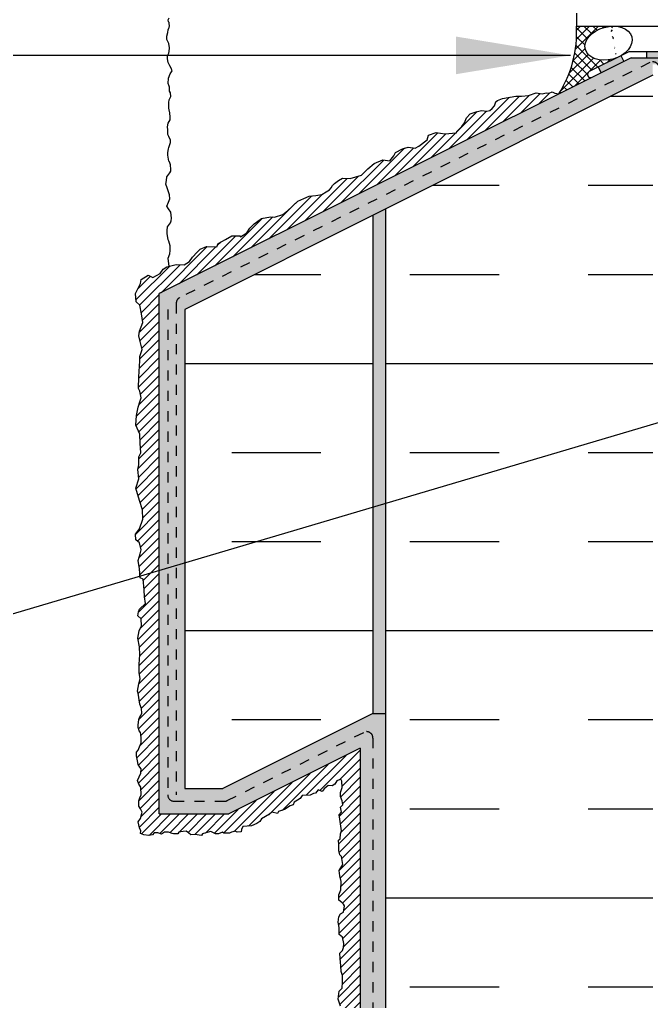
# Model space of a CAD drawing. Header units: inches. Extents: x 2671 to 2834, y 335 to 425.
# Drawn here: x 2798.67 to 2804.88, y 376.66 to 386.3 of the extents above; entities that cross this region are included whole.
import ezdxf

# ---------------------------------------------------------------- set-up
doc = ezdxf.new("R2010")
doc.units = ezdxf.units.IN
doc.header["$LTSCALE"] = 0.5
doc.header["$MEASUREMENT"] = 0
doc.linetypes.add('DASHED2', pattern=[0.375, 0.25, -0.125])
for name, color, linetype in [('HATCH', 12, 'CONTINUOUS'), ('LINE18', 9, 'CONTINUOUS'), ('line25', 2, 'CONTINUOUS'), ('LINE50', 5, 'CONTINUOUS'), ('LINE9', 9, 'CONTINUOUS'), ('TEXT', 4, 'CONTINUOUS')]:
    doc.layers.add(name, color=color, linetype=linetype)
doc.styles.add('DIM', font='romans.shx', dxfattribs={"width": 0.7})
doc.dimstyles.new('ext_12', dxfattribs={"dimscale": 12, "dimtxt": 0.09375, "dimasz": 0.09375, "dimexe": 0.09375, "dimexo": 0.0625, "dimgap": 0.0625, "dimtad": 1, "dimdec": 1, "dimzin": 3, "dimdsep": 46, "dimlunit": 4, "dimtxsty": 'DIM', "dimcen": 0.09, "dimdle": 0.09375, "dimclrt": 4, "dimadec": 0, "dimazin": 0, "dimtfac": 1, "dimtdec": 1, "dimtmove": 2, "dimatfit": 3, "dimfxl": 1, "dimfrac": 2, "dimtolj": 1, "dimtzin": 0, "dimarcsym": 0})
pattern_1 = [(0, (84.75573298953941, -136.8278989746598), (0, 2.625), []), (0, (84.75573298953941, -135.9528989746598), (0, 2.625), [0.875, -0.875]), (0, (84.75573298953941, -135.0778989746598), (0, 2.625), [0.875, -0.875])]

msp = doc.modelspace()

# ---------------------------------------------------------------- hatches: boundary and pattern name
at = {"layer": 'HATCH'}
h = msp.add_hatch(dxfattribs=at)
h.set_pattern_fill('ANSI37', color=256, scale=0.5)
h.set_pattern_definition([(45, (84.75573298953941, -136.8278989746598), (-0.04419417382415922, 0.04419417382415922), []), (135, (84.75573298953941, -136.8278989746598), (-0.04419417382415922, -0.04419417382415922), [])])
edge = h.paths.add_edge_path()
edge.add_ellipse((2804.459476157253, 386.0699550750678), major_axis=(0.2280940251927188, 0.06169655003302232), ratio=0.6811287563632663, start_angle=70.67539716155972, end_angle=280.6034856221446, ccw=False)
edge.add_line((2804.495301290364, 386.2369798486368), (2804.143735898852, 386.2369798486368))
edge.add_arc((2803.033990033987, 386.1731596937955), 1.111579460384658, -32.753816658798996, 3.291386322241692, ccw=False)
edge.add_line((2803.968831667146, 385.571761308645), (2804.296807817808, 385.735749383976))
edge.add_arc((2804.282193184285, 385.7633806293632), 0.03125817068615812, 117.8751214006042, 297.87512140134095, ccw=False)
edge.add_line((2804.267578550763, 385.7910118747503), (2804.542753711817, 385.9285994552774))
h.paths.add_polyline_path([(2804.240242187234, 385.9856982846786), (2804.240352641219, 385.9855061682331), (2804.236476562438, 385.9936225678211)])
h = msp.add_hatch(color=7, dxfattribs=at)
h.dxf.hatch_style = 1
h.paths.add_polyline_path([(2810.174907787981, 386.3014607053098), (2809.956157885602, 386.3014606832646), (2809.956157885602, 386.2389606077629), (2810.174907787981, 386.2389605100683, 1)])
h.paths.add_polyline_path([(2809.706157885602, 386.301460607689), (2809.456157885602, 386.301460607689), (2809.456157885602, 386.238960607772), (2809.706157885602, 386.2389606077675)])
h.paths.add_polyline_path([(2809.206235898859, 386.301460607689, 0.4142135623965369), (2809.143735898854, 386.238960607689), (2809.143735898854, 386.2368317029823), (2809.143735898854, 386.1275484691243), (2809.206235898855, 386.1275484691243)])
h.paths.add_polyline_path([(2808.581257704713, 385.9900842931845), (2808.331257704713, 385.9900842931845), (2808.331257704713, 385.9275842931505), (2808.581257704713, 385.9275842931502)])
h.paths.add_polyline_path([(2808.081257704713, 385.9900842931845), (2807.831257704713, 385.9900842931845), (2807.831257704713, 385.9275842931513), (2808.081257704713, 385.9275842931509)])
h.paths.add_polyline_path([(2807.581257704713, 385.9900842931845), (2807.331257704713, 385.9900842931845), (2807.331257704713, 385.927584293152), (2807.581257704713, 385.9275842931517)])
h.paths.add_polyline_path([(2807.081257704713, 385.9900842931845), (2806.831257704713, 385.9900842931844), (2806.831257704713, 385.9275842931527), (2807.081257704713, 385.9275842931523)])
h.paths.add_polyline_path([(2806.581257704713, 385.9900842931844), (2806.331257704713, 385.9900842931844), (2806.331257704713, 385.9275842931534), (2806.581257704713, 385.927584293153)])
h.paths.add_polyline_path([(2806.081257704713, 385.9900842931844), (2805.831257704713, 385.9900842931844), (2805.831257704713, 385.9275842931542), (2806.081257704713, 385.9275842931537)])
h.paths.add_polyline_path([(2805.581257704713, 385.9900842931844), (2805.331257704713, 385.9900842931844), (2805.331257704713, 385.9275842931548), (2805.581257704713, 385.9275842931545)])
h.paths.add_polyline_path([(2805.081257704713, 385.9900842931844), (2804.831257704713, 385.9900842931844), (2804.831257704713, 385.9275842931555), (2805.081257704713, 385.9275842931552)])
edge = h.paths.add_edge_path()
edge.add_line((2804.609208554432, 385.891949752288), (2804.581399214541, 385.9475684320691))
edge.add_ellipse((2804.459476157253, 386.0699550750678), major_axis=(0.2280940251927188, 0.06169655003302232), ratio=0.6811287563632663, start_angle=-79.3965143778554, end_angle=-68.7247198823319, ccw=False)
edge.add_line((2804.542753711817, 385.9285994552777), (2804.357650906963, 385.8360480528505))
edge.add_line((2804.357650906963, 385.8360480528505), (2804.385601756682, 385.780146353413))
edge.add_line((2804.385601756682, 385.780146353413), (2804.609208554432, 385.891949752288))
h.paths.add_polyline_path([(2808.831257704713, 385.9900842931845), (2809.081235898854, 385.9900842931845), (2809.081235898854, 385.9275842931845), (2808.831257704713, 385.9275842931845)])
h = msp.add_hatch(dxfattribs=at)
h.set_pattern_fill('AR-SAND', color=256, scale=0.05)
h.set_pattern_definition([(37.50000000000001, (84.75573298953941, -136.8278989746598), (-0.003149667905480408, 0.09634118845065794), [0, -0.07600000000000001, 0, -0.085, 0, -0.08125]), (7.499999999999999, (84.75573298953941, -136.8278989746598), (0.08848883526338636, 0.141107303261487), [0, -0.041, 0, -0.0685, 0, -0.02625]), (327.5, (84.69423298953942, -136.8278989746598), (0.1557070930875748, 0.0002829526768482471), [0, -0.025, 0, -0.09000000000000001, 0, -0.1175]), (317.5, (84.69423298953942, -136.8278989746598), (0.1503063302286147, 0.04388377824671247), [0, -0.0125, 0, -0.059, 0, -0.0675])])
h.paths.add_polyline_path([(2802.268769549175, 379.4839912607451), (2802.14377210374, 379.4839912607451), (2800.668766814901, 378.7464886163257), (2800.293766814901, 378.7464886163257), (2800.293766814901, 383.4547203853351), (2802.268769549175, 384.4422217524721), (2804.893769549175, 385.7547217524721), (2804.893769549175, 385.8639606076894), (2805.018769549175, 385.8639606076894), (2805.018769549175, 385.9275842931552), (2804.680477636167, 385.9275842931557), (2800.043766814901, 383.6092288825226), (2800.043766814901, 378.4964886163257), (2800.727783809276, 378.4964886163257), (2802.018772283677, 379.1419828535262), (2802.018772283677, 368.0092164944533), (2802.268769549175, 368.0092164944533)])
h.paths.add_polyline_path([(2802.268769549175, 384.4422217524721), (2802.143766814901, 384.3797203853353), (2802.14377210374, 379.4839912607451), (2802.268769549175, 379.4839912607451)], flags=17)
h = msp.add_hatch(dxfattribs=at)
h.set_pattern_fill('INSUL', color=256, scale=7)
h.set_pattern_definition(pattern_1)
h.paths.add_polyline_path([(2804.893769549175, 385.7547217524721), (2802.268769549175, 384.4422217524721), (2802.268769549175, 368.0092164944533), (2802.706269549175, 368.0092164944533), (2802.706269549175, 368.5092164944533), (2804.206269549175, 368.5092164944533), (2804.206269549175, 368.0092164944533), (2804.893769549175, 368.0092164944533)])
h.paths.add_polyline_path([(2813.518769549173, 385.863960607689), (2810.893769549175, 385.8639606076891), (2810.893769549175, 368.0092164944533), (2811.581269549175, 368.0092164944533), (2811.581269549175, 368.5092164944533), (2813.081269549175, 368.5092164944533), (2813.081269549175, 368.0092164944533), (2813.518769549175, 368.0092164944533)])
h = msp.add_hatch(dxfattribs=at)
h.set_pattern_fill('ANSI31', color=256, scale=0.5)
h.set_pattern_definition([(45, (84.75573298953941, -136.8278989746598), (-0.04419417382415922, 0.04419417382415922), [])])
h.paths.add_polyline_path([(2803.603226597871, 385.5511921257062), (2803.547806985994, 385.5510371323189), (2803.416524962728, 385.5283350786666), (2803.366100668813, 385.5072642443084), (2803.349652754152, 385.4938073739938), (2803.337690011891, 385.4534353853307), (2803.29501561093, 385.4107634783613), (2803.264420783383, 385.4011020403252), (2803.210589812723, 385.4100737464414), (2803.156759526822, 385.3966161872672), (2803.099938212975, 385.3756831248088), (2803.064050670949, 385.3383014752312), (2803.044612413102, 385.2889584693114), (2803.017696585392, 385.2530723337061), (2802.968352156649, 385.2022345026733), (2802.965361813463, 385.1902724574716), (2802.850223671798, 385.1783104122699), (2802.764991701029, 385.1917672825846), (2802.690226958549, 385.1678438810407), (2802.675273873101, 385.1199957002339), (2802.594528444249, 385.0586906491124), (2802.5592681416, 385.0387688323985), (2802.488989256278, 385.0477405385147), (2802.433663456404, 385.0327881542275), (2802.364880085055, 384.9969020186224), (2802.348431485635, 384.9625113969898), (2802.308058771209, 384.9131683910698), (2802.240770229073, 384.923634922299), (2802.154043429091, 384.8877487866939), (2802.094231772059, 384.8369102668016), (2802.018769549176, 384.7596544445718), (2802.018769549176, 384.7688513805105), (2801.920777487334, 384.7397197689343), (2801.844517230882, 384.7442056219925), (2801.806350810421, 384.7213182651351), (2801.765978095994, 384.6929083216737), (2801.746539153388, 384.6704797452428), (2801.720594835094, 384.6315650926221), (2801.685231982383, 384.6106695192343), (2801.64037272604, 384.5822602646322), (2801.583552096953, 384.573288558516), (2801.516263554817, 384.567307880345), (2801.465423612102, 384.5448786150542), (2801.404116441097, 384.5179641855657), (2801.350285470437, 384.4671263545324), (2801.30393138488, 384.4237640267841), (2801.259072813296, 384.3863830660657), (2801.176831185713, 384.3609634616898), (2801.137953985259, 384.365449314748), (2801.046740643359, 384.3475065913751), (2800.97722047117, 384.2962058467588), (2800.932361899585, 384.2513486938972), (2800.905446071876, 384.2064915410353), (2800.841148557685, 384.1676150663445), (2800.836662700527, 384.1765867724607), (2800.755916586916, 384.1780815975737), (2800.696104929884, 384.1407006368556), (2800.622835701377, 384.1033196761375), (2800.607882615929, 384.0689283656454), (2800.507697559711, 384.0719193935904), (2800.444895559493, 384.0464997892145), (2800.41648490257, 384.0165950206398), (2800.370130817013, 383.9672520147201), (2800.34172016009, 383.925385200944), (2800.28788918943, 383.8909945793114), (2800.210134103764, 383.8954804323694), (2800.118285305377, 383.8738860647918), (2800.08239844811, 383.8514574883609), (2800.050997448001, 383.8080951606123), (2799.979223048706, 383.769219374781), (2799.935859306336, 383.7901524372394), (2799.865580421014, 383.7482856234633), (2799.859599734642, 383.7094091487725), (2799.808759107168, 383.6107231369328), (2799.816235992271, 383.5284843344934), (2799.853618363511, 383.4970840519463), (2799.870066278173, 383.4118549104214), (2799.883523849648, 383.3266257688963), (2799.849132506353, 383.2399018022584), (2799.843151135222, 383.1950446493966), (2799.855113192725, 383.139720276446), (2799.874552135331, 383.0619673270646), (2799.853618363511, 382.9901957447139), (2799.852122849539, 382.9498237560508), (2799.841748063734, 382.7904685104072), (2799.838757720548, 382.6783249393932), (2799.853710805996, 382.6499149959318), (2799.865672863499, 382.5841240917521), (2799.852215292024, 382.5452483059209), (2799.837262206576, 382.4929142720559), (2799.820814291914, 382.4136664975615), (2799.813337406811, 382.3179708248074), (2799.852215292024, 382.2297506553373), (2799.856701149182, 382.1415311747268), (2799.8612513737, 382.0463914115885), (2799.841812431094, 382.0060194229252), (2799.843307945066, 381.9267716484308), (2799.83433554599, 381.8819144955692), (2799.843307945066, 381.7907039870136), (2799.81340177417, 381.6994941673174), (2799.847793802225, 381.5768840650742), (2799.879194802334, 381.485674245378), (2799.883680659492, 381.3944637368227), (2799.85080811198, 381.297961409595), (2799.810435397555, 381.24562737573), (2799.814921254713, 381.1917985167522), (2799.849312598008, 381.1618937481776), (2799.867256711401, 381.0931125049124), (2799.855293969139, 381.0512456911363), (2799.837350540505, 380.9869496120696), (2799.849312598008, 380.9062063236026), (2799.855293969139, 380.817986842992), (2799.885200140035, 380.8030344587048), (2799.894171854351, 380.6983670798345), (2799.897162197537, 380.6310813505418), (2799.907629425827, 380.5637949323896), (2799.849365324462, 380.5076329062883), (2799.841065358867, 380.4842302825257), (2799.831730722203, 380.4442254559756), (2799.867308753096, 380.4134327475067), (2799.870299096282, 380.3446515042415), (2799.844878782545, 380.2968033234347), (2799.834412239014, 380.2235362271113), (2799.84786981049, 380.1383070855863), (2799.85385118162, 380.0605548250644), (2799.844878782545, 379.9678494913958), (2799.844878782545, 379.8856106889564), (2799.855346010834, 379.8258004629479), (2799.841888439359, 379.7749626319151), (2799.829926381856, 379.7046858746774), (2799.835907068228, 379.6822572982464), (2799.853935406995, 379.5747159975458), (2799.870170361562, 379.5346085309304), (2799.874224520041, 379.4697464049373), (2799.857802926646, 379.4634521001124), (2799.846343482356, 379.4357585705297), (2799.8444336891, 379.4262096001535), (2799.835838592313, 379.368913022457), (2799.835838592313, 379.3479041854539), (2799.847298721363, 379.3135266521517), (2799.857802926646, 379.2982477484618), (2799.862577752163, 379.2772389114587), (2799.869491080539, 379.2098432702712), (2799.849208514618, 379.1578712708776), (2799.834884038065, 379.1244484968413), (2799.818649083498, 379.1024849005723), (2799.818649083498, 379.0671519191449), (2799.828199419293, 379.0184502414188), (2799.836777397101, 378.9825021084587), (2799.853966905916, 378.9557640270016), (2799.866381589214, 378.9395296751863), (2799.863516556951, 378.8965579307737), (2799.847282287143, 378.8631351567374), (2799.830092778328, 378.8249372086532), (2799.842507461626, 378.7896042272259), (2799.862561317944, 378.7590464198461), (2799.864471795958, 378.6855161791943), (2799.852057112661, 378.654957682955), (2799.844417254881, 378.6272648422321), (2799.843474341538, 378.572440581278), (2799.857798818091, 378.5476120183523), (2799.876898804921, 378.5132337961907), (2799.859709296105, 378.4530729406972), (2799.837744961773, 378.4206049259265), (2799.85015964507, 378.3594886223077), (2799.862574328368, 378.3317957815848), (2799.858754057098, 378.3041022520022), (2799.893133074729, 378.2916883149692), (2799.940881329905, 378.2859583816557), (2799.97717014079, 378.292643074235), (2799.994359649605, 378.3126964631128), (2800.028738667236, 378.3126964631128), (2800.065027478121, 378.2983730075484), (2800.096542148248, 378.3174716371607), (2800.135695306637, 378.3174716371607), (2800.169119770019, 378.305057011268), (2800.18439880082, 378.3021927334707), (2800.226417676231, 378.3021927334707), (2800.235967327265, 378.3193811556921), (2800.277030963668, 378.3232008816146), (2800.307888949776, 378.3279843219761), (2800.331763077364, 378.3107952108953), (2800.354681965945, 378.2916965812831), (2800.3947910481, 378.2945608590803), (2800.458774257843, 378.285011888704), (2800.469278463126, 378.3022009997849), (2800.499837894246, 378.3098404516297), (2800.549495942677, 378.3251193553194), (2800.596289643605, 378.3031557590505), (2800.626377275674, 378.3012262635937), (2800.663621325567, 378.3174606154087), (2800.676990563112, 378.3079109561727), (2800.734289154082, 378.3079109561727), (2800.752433217146, 378.3165058561428), (2800.78872271279, 378.3289197931761), (2800.80782201486, 378.3184153746745), (2800.846975858009, 378.3203255820654), (2800.859670023202, 378.3732194860039), (2800.908094035489, 378.3776214709021), (2800.951067465148, 378.3795316782932), (2801.002940709413, 378.4035026111426), (2801.031589662518, 378.4235560000207), (2801.046869378078, 378.4493393222119), (2801.087933014481, 378.4703481592153), (2801.126132303381, 378.4932665147501), (2801.150006430969, 378.5142753517532), (2801.204439304918, 378.5009059665949), (2801.215899433967, 378.5219148035983), (2801.274152579186, 378.5391039146791), (2801.328925778429, 378.5774995654394), (2801.359485209549, 378.5860944654096), (2801.37094465384, 378.6118777876009), (2801.402458639207, 378.6309764172133), (2801.42824324481, 378.6500750468256), (2801.449252340135, 378.6796780949394), (2801.525650233176, 378.6815883023305), (2801.586196531151, 378.7083301228924), (2801.605208289671, 378.7331907674072), (2801.643406893811, 378.7169564155922), (2801.663461434889, 378.7436944970495), (2801.702615278037, 378.7761625118201), (2801.74367891444, 378.7742529932887), (2801.769462835283, 378.7895318969784), (2801.78951737636, 378.8210451524833), (2801.829626458516, 378.8382335747046), (2801.838220870544, 378.820089704358), (2801.842040457054, 378.756109122942), (2801.824851632998, 378.7064519970907), (2801.825806187246, 378.6682547378659), (2801.841085902806, 378.624327545328), (2801.847770521579, 378.5870850453691), (2801.823896393991, 378.5632112417093), (2801.834401284033, 378.514509563983), (2801.8124369497, 378.4877707936664), (2801.817211775218, 378.446708567785), (2801.834401284033, 378.3311606531265), (2801.823896393991, 378.3006028457469), (2801.821056013058, 378.2540407656249), (2801.805776982257, 378.2387611730755), (2801.807686775512, 378.192924462006), (2801.806731536505, 378.1337183657781), (2801.817236426547, 378.0945656584283), (2801.834425935363, 378.0773765473475), (2801.847795172908, 378.0000265807732), (2801.811506362023, 377.9427300030768), (2801.817236426547, 377.8873436327715), (2801.830605664093, 377.8348222291229), (2801.828695870838, 377.7498321218441), (2801.809596568768, 377.7030406515087), (2801.808635851687, 377.649025800466), (2801.853401025932, 377.6135230069248), (2801.864978518891, 377.5926846708949), (2801.855428867856, 377.5306136080103), (2801.824870121495, 377.5143792561953), (2801.808635851687, 377.4876411747382), (2801.800995993907, 377.4322548044327), (2801.811500199191, 377.3825976785813), (2801.812455438198, 377.3138419231175), (2801.843969423565, 377.2851936342693), (2801.858293900118, 377.2250327787758), (2801.85254032095, 377.1633349124494), (2801.819170871132, 377.1299653458848), (2801.822035903394, 377.0755344237045), (2801.828720522167, 377.0039137015842), (2801.831585554429, 376.9475725720131), (2801.84304499872, 376.9103293831947), (2801.84304499872, 376.8425290758562), (2801.842089759713, 376.78523249816), (2801.811531013352, 376.7556294500459), (2801.800472153161, 376.6769754724398), (2801.823882014049, 376.609503062223), (2801.851589799093, 376.482375475753), (2801.827989884159, 376.4419207675817), (2801.796318404188, 376.4019875824192), (2801.793564302907, 376.3427773530345), (2801.816974163795, 376.2904515854837), (2801.837629238642, 376.2284872958214), (2801.852776795688, 376.18717776938), (2801.839006289283, 376.1183283290243), (2801.825235782878, 376.0095463923658), (2801.811465961233, 375.9503361629811), (2801.822481681598, 375.8704704815159), (2801.83074398544, 375.8236528345199), (2801.841760390564, 375.745164872053), (2801.841760390564, 375.6639228493086), (2801.836252188002, 375.614351142035), (2801.816974163795, 375.5661564649001), (2801.804580708031, 375.5262239685974), (2801.80182660675, 375.48078335174), (2801.801816335363, 375.4110817921839), (2801.810077954446, 375.3683952356039), (2801.807324537925, 375.3367242312736), (2801.815586157008, 375.3064302570822), (2801.825225511491, 375.2857754938614), (2801.848635372379, 375.2623666703632), (2801.854143574941, 375.2114186218105), (2801.843127169817, 375.1632239446756), (2801.844504220458, 375.1150292675408), (2801.856121528513, 375.0356484167988), (2801.828054251519, 374.9670402036322), (2801.830807668041, 374.9174684963586), (2801.807398491912, 374.8747819397784), (2801.807398491912, 374.8128176501163), (2801.834938819962, 374.7343296876493), (2801.855594579569, 374.6902661009305), (2801.874873288535, 374.6324322128249), (2801.819791947676, 374.5622057423306), (2801.811529643834, 374.5029955129458), (2801.804644390631, 374.4300149821741), (2801.833561769321, 374.3900824858713), (2801.837692921243, 374.3473959292912), (2801.826688157025, 374.3053775664252), (2801.804655346778, 374.2695761605384), (2801.803278296137, 374.2282659452374), (2801.839081612789, 374.186956418796), (2801.841835029311, 374.1249921291338), (2801.819802903823, 374.0781744821376), (2801.804655346778, 374.0038176100867), (2801.826688157025, 373.9652614550632), (2801.834950460867, 373.911559346233), (2801.828065207665, 373.8385788154614), (2801.818425853182, 373.7986463191585), (2801.830819308946, 373.7256657883869), (2801.850097333153, 373.6967488443341), (2801.850148690089, 373.6181961290743), (2801.825806872005, 373.5827921951185), (2801.814743218501, 373.5462812639477), (2801.793721112751, 373.5186214884807), (2801.821381273652, 373.4533444734874), (2801.830233155118, 373.4090886949684), (2801.834658753472, 373.3604076830272), (2801.841296808623, 373.3061951293082), (2801.833552182693, 373.2508755783742), (2801.824700985986, 373.2121520304923), (2801.824698931709, 373.169570180556), (2801.812528707426, 373.1463363273708), (2801.825805502487, 373.1109317045555), (2801.864036535468, 373.0727018345464), (2801.842402009883, 373.013569680673), (2801.815847735001, 372.9881225219171), (2801.822486474911, 372.9648886687318), (2801.825805502487, 372.9228455069238), (2801.809208995091, 372.8885478813235), (2801.81031556587, 372.8409731777379), (2801.822486474911, 372.8099944772043), (2801.835763269973, 372.7790150878112), (2801.847924592386, 372.7232429561863), (2801.854562647537, 372.687838333371), (2801.843498994033, 372.6435825548519), (2801.816944719152, 372.6037526986145), (2801.816944719152, 372.5506464532511), (2801.837966824901, 372.5285182195618), (2801.834647112566, 372.4676671268501), (2801.824689345081, 372.4245176566866), (2801.816944719152, 372.3946452645086), (2801.821370317505, 372.3216240910264), (2801.830221514213, 372.2585596927442), (2801.846818021608, 372.2463896119738), (2801.846818021608, 372.1567724354396), (2801.819157175949, 372.1158355819871), (2801.822049080468, 372.050393827978), (2801.814798683991, 372.0177674771181), (2801.836158951652, 371.9701180534963), (2801.847991698783, 371.9513841537692), (2801.834714218963, 371.8960646028352), (2801.834714218963, 371.8850008304203), (2801.821437423901, 371.8695111357238), (2801.818118396326, 371.833000204553), (2801.817011825548, 371.8042341207305), (2801.815905254769, 371.7677238784192), (2801.810373085638, 371.7455956447299), (2801.818118396326, 371.7002335578553), (2801.829182049831, 371.6471273124919), (2801.835820789741, 371.6072974562545), (2801.845778557226, 371.5696802167282), (2801.859261631199, 371.5472088006071), (2801.85020415558, 371.4579348065046), (2801.843566100429, 371.4258497976155), (2801.838033931297, 371.4081474862078), (2801.832501762165, 371.382700327452), (2801.832501762165, 371.3385193640706), (2801.813692113213, 371.2908705342067), (2801.818118396326, 371.243295830621), (2801.815905254769, 371.2078912078057), (2801.819224282345, 371.1702739682794), (2801.831395191387, 371.1370826510347), (2801.835820789741, 371.0950394892267), (2801.833665852712, 371.0542397188146), (2801.836984880287, 371.0243673266365), (2801.845135909316, 370.9787236954852), (2801.830346140377, 370.9436013058061), (2801.819282486872, 370.899345527287), (2801.812643746962, 370.8683668267535), (2801.812643746962, 370.8340685122938), (2801.827027112802, 370.8108346591084), (2801.842517049419, 370.7887071142787), (2801.838091451065, 370.7610473388117), (2801.836984880287, 370.728961641063), (2801.836984880287, 370.7101537101593), (2801.819794621365, 370.6643155961887), (2801.823708085226, 370.6437703868104), (2801.823708085226, 370.5884508358765), (2801.822601514448, 370.5275997431648), (2801.809324719387, 370.4689605783047), (2801.841613789379, 370.4228352866767), (2801.849528738047, 370.3422752763011), (2801.827101066789, 370.3233901000974), (2801.823782039214, 370.3012618664081), (2801.81935644086, 370.2614320101707), (2801.833934947579, 370.2286308056593), (2801.827101066789, 370.1684952197103), (2801.811611130172, 370.128665363473), (2801.81271770095, 370.0821969682428), (2801.831527349902, 370.0379418785832), (2801.844804144963, 369.9970057139903), (2801.845910715741, 369.9494310104046), (2801.848123172539, 369.8730902229964), (2801.841560440893, 369.8494141220127), (2801.830496787389, 369.8173291131234), (2801.817219307569, 369.7841371070193), (2801.819432449125, 369.7443072507819), (2801.844992417683, 369.7059690334241), (2801.833815814965, 369.6403066879066), (2801.820539019903, 369.6049020650914), (2801.821644905922, 369.5639659004984), (2801.831602673408, 369.5285612776832), (2801.84377358245, 369.4787739573864), (2801.845986724006, 369.4035394783337), (2801.851582575739, 369.3809393758875), (2801.815070533372, 369.337789905724), (2801.808431793462, 369.3090238219015), (2801.80953836424, 369.2736198879457), (2801.829453899211, 369.2404278818415), (2801.841717387676, 369.1931296194975), (2801.830560469989, 369.1596618610112), (2801.830560469989, 369.1131934657811), (2801.836092639121, 369.0556612981359), (2801.829468279153, 369.0221234845632), (2801.827255137597, 369.0011015592295), (2801.817297370111, 368.973442472622), (2801.81065931496, 368.9302930024585), (2801.811765200979, 368.8771867570951), (2801.829468279153, 368.8362499036427), (2801.84495821577, 368.8096971253906), (2801.843851644992, 368.7488453438195), (2801.840532617417, 368.6879942511079), (2801.826149251578, 368.6525896282926), (2801.805157275231, 368.6311034116565), (2801.805157275231, 368.6012310194783), (2801.810688759604, 368.5481240852556), (2801.836137148466, 368.5016563788849), (2801.85383954188, 368.4629321421434), (2801.843881774395, 368.407613280069), (2801.825072810202, 368.3677834238316), (2801.826178696221, 368.308037950616), (2801.830604979334, 368.2704207110896), (2801.843881774395, 368.2051443849558), (2801.837243034485, 368.1642075315033), (2801.81954064107, 368.0989312053695), (2801.818434070292, 368.0635265825543), (2801.831272283677, 368.0092164944533), (2802.018772283677, 368.0092164944533), (2802.018772283677, 379.1419828535262), (2800.727783809276, 378.4964886163257), (2800.043766814901, 378.4964886163257), (2800.043766814901, 383.6092288825226), (2803.968831667146, 385.571761308645), (2803.932136957953, 385.5787850818018), (2803.903946793475, 385.5928798360125), (2803.875757313757, 385.5798693466533), (2803.845399201825, 385.5809536115048), (2803.807451219532, 385.5733637575437), (2803.748902943121, 385.5809536115048), (2803.670839031081, 385.5560162087781)])
h = msp.add_hatch(dxfattribs=at)
h.set_pattern_fill('INSUL', color=256, scale=7)
h.set_pattern_definition(pattern_1)
h.paths.add_polyline_path([(2802.143766814901, 384.3797203853353), (2800.293766814901, 383.4547203853351), (2800.293766814901, 378.7464886163257), (2800.668766814901, 378.7464886163257), (2802.14377210374, 379.4839912607451)])

# ---------------------------------------------------------------- linework, layer by layer
msp.add_lwpolyline([(2800.142144020994, 383.8794954345823), (2800.134490395536, 383.9298689736373), (2800.131476760645, 383.9579930948603), (2800.147547367137, 384.0011827010309), (2800.151565245144, 384.032320283628), (2800.14955675891, 384.0775185603941), (2800.138508273543, 384.1237216279388), (2800.131476760645, 384.1377841440312), (2800.121433423934, 384.1990536074852), (2800.122437667051, 384.2301902791206), (2800.124446153286, 384.2673538735045), (2800.155583123152, 384.3035126771098), (2800.161609487394, 384.3236012049888), (2800.162613730512, 384.3497157446544), (2800.156587366269, 384.4109852081085), (2800.135494638652, 384.4421218797439), (2800.117415545926, 384.4692412101882), (2800.133455364081, 384.5078386583215), (2800.146513241222, 384.5409840005525), (2800.143499606331, 384.5811610563106), (2800.122406878714, 384.6484565315512), (2800.109349907113, 384.6856201259351), (2800.11336778512, 384.7217789295404), (2800.118389906245, 384.75592906255), (2800.147517484339, 384.7961061183081), (2800.158565969706, 384.8121763940343), (2800.158565969706, 384.8302562513177), (2800.155552334815, 384.8734458574883), (2800.144503849448, 384.9035786493067), (2800.138477485206, 384.9116142426508), (2800.129461030096, 384.9685958092824), (2800.129461030096, 384.9977238103223), (2800.133478908103, 385.0308691525534), (2800.137496786112, 385.0449307576839), (2800.155575878838, 385.0931434067859), (2800.155575878838, 385.1172492758561), (2800.136491637455, 385.15441287024), (2800.127452543862, 385.1724918165617), (2800.126448300744, 385.2196996748851), (2800.125443152088, 385.247823796108), (2800.131470421869, 385.2829778089346), (2800.150553757713, 385.3161240621273), (2800.149549514595, 385.3432433925717), (2800.148545271478, 385.3844243281467), (2800.142518907237, 385.4145571199653), (2800.137496786112, 385.4306273956914), (2800.136491637455, 385.4878795179543), (2800.142518907237, 385.5129892668414), (2800.156580121955, 385.5461355200341), (2800.153567392603, 385.5812895328606), (2800.143523150353, 385.5993693901441), (2800.143523150353, 385.6385416551235), (2800.142465480416, 385.6490122491487), (2800.132422143705, 385.6751267888144), (2800.134430629939, 385.7253481085119), (2800.151505479549, 385.770546385278), (2800.169584572275, 385.7976657157224), (2800.161549721799, 385.8257898369453), (2800.148492750197, 385.8468822446413), (2800.142465480416, 385.859939969955), (2800.132422143705, 385.881032377651), (2800.124386387689, 385.9161873014392), (2800.124386387689, 385.9473239730747), (2800.136439116174, 385.9734385127404), (2800.139452751065, 385.9875010288328), (2800.14447487219, 386.0256685030336), (2800.13744426483, 386.0678542293871), (2800.123382144573, 386.0919600984573), (2800.119364266564, 386.1070264943666), (2800.118361834526, 386.1406519134247), (2800.129410319893, 386.1768116279916), (2800.131418806127, 386.2009174970618), (2800.138449413487, 386.216987772788), (2800.142467291495, 386.2240185753533), (2800.145480926386, 386.2410936418581), (2800.142467291495, 386.2621869605158), (2800.142467291495, 386.2732351042722), (2800.135436684136, 386.2802659068375), (2800.132423049245, 386.298345764121), (2800.139454562143, 386.318434292)], dxfattribs=at)
msp.add_arc((2803.033990033987, 386.1731596937954), 1.111579460384705, 327.2461833412061, 3.291386322247296, dxfattribs=at)
at = {"layer": 'LINE18'}
msp.add_lwpolyline([(2804.143735898852, 386.8619798486413), (2804.143735898852, 386.2369798486394), (2805.208735898852, 386.2369798486395), (2805.208735898852, 386.4786279942966, -1.000000000003211)], format="xyb", dxfattribs=at)
at = {"layer": 'line25', "color": 12}
msp.add_ellipse((2804.459476157253, 386.0699550750678), major_axis=(0.2280940251927186, 0.06169655003302227), ratio=0.6811287563632663, start_param=-1.570796326794897, end_param=4.71238898038469, dxfattribs=at)
at = {"layer": 'LINE50', "linetype": 'DASHED2', "ltscale": 0.5}
for p, q in [((2804.865818699458, 385.8805005762068), (2800.244982665182, 383.5700825590695)), ((2800.127100214901, 383.4547203853351), (2800.127100214901, 378.6839886163257)), ((2800.210433514901, 383.514180859632), (2800.210433514901, 378.6839886163257)), ((2800.711471913214, 378.6280869168882), (2802.053320066707, 379.2990109936351)), ((2802.143770916426, 379.2431092941976), (2802.143770916426, 368.0092164944533)), ((2800.189600214901, 378.6214886163257), (2800.683521063495, 378.6214886163257))]:
    msp.add_line(p, q, dxfattribs=at)
at = {"layer": 'LINE50'}
msp.add_line((2802.268769549175, 368.0092164944533), (2802.268769549175, 384.4422217524721), dxfattribs=at)
msp.add_lwpolyline([(2804.893769549175, 385.7547217524721), (2802.268769549175, 384.4422217524721)], dxfattribs=at)
at = {"layer": 'LINE50', "linetype": 'DASHED2', "ltscale": 0.5}
for centre, radius, start, end in [((2804.893769549176, 385.8245988767693), 0.0625, 1.042204158021965e-10, 116.5650511770781), ((2800.272933514901, 383.514180859632), 0.06250000000003604, 116.5650511770781, 180), ((2802.081270916426, 379.2431092941976), 0.06250000000003604, 0, 116.5650511770781), ((2800.189600214901, 378.6839886163257), 0.0625, 180, 270), ((2800.683521063495, 378.6839886163257), 0.0625, 270, 296.565051177078)]:
    msp.add_arc(centre, radius, start, end, dxfattribs=at)
at = {"layer": 'LINE9'}
for p, q in [((2804.581257704713, 385.9478514517256), (2804.609208554432, 385.891949752288)), ((2804.831257704713, 385.9900842931845), (2804.831257704713, 385.9275842931845)), ((2804.357650906963, 385.8360480528506), (2804.385601756682, 385.7801463534131)), ((2802.268769549175, 384.4422217524721), (2800.293766814901, 383.4547203853351)), ((2802.143766814901, 384.3797203853353), (2802.14377210374, 379.4839912607451)), ((2800.043766814901, 378.4964886163257), (2800.043766814901, 383.6092288825226)), ((2800.293766814901, 383.4547203853351), (2800.293766814901, 378.7464886163257)), ((2802.14377210374, 379.4839912607451), (2802.268769549175, 379.4839912607451)), ((2802.018772283677, 379.1419828535262), (2802.018772283677, 368.0092164944532)), ((2800.293766814901, 378.7464886163257), (2800.668766814901, 378.7464886163257)), ((2800.043766814901, 378.4964886163257), (2800.727783809276, 378.4964886163257))]:
    msp.add_line(p, q, dxfattribs=at)
at = {"layer": 'LINE9', "ltscale": 0.5}
for p, q in [((2804.665723387631, 385.9900842931844), (2809.081235898854, 385.9900842931845)), ((2804.680477636167, 385.9275842931557), (2809.081257704713, 385.9275842931495))]:
    msp.add_line(p, q, dxfattribs=at)
at = {"layer": 'LINE9'}
for points in [[(2804.665723387631, 385.9900842931844), (2804.267578550763, 385.7910118747503)], [(2804.680477636167, 385.9275842931557), (2800.043766814901, 383.6092288825226)], [(2801.823882014049, 376.609503062223), (2801.800472153161, 376.6769754724398), (2801.811531013352, 376.7556294500459), (2801.842089759713, 376.78523249816), (2801.84304499872, 376.8425290758562), (2801.84304499872, 376.9103293831947), (2801.831585554429, 376.9475725720131), (2801.828720522167, 377.0039137015842), (2801.822035903394, 377.0755344237045), (2801.819170871132, 377.1299653458848), (2801.844954791975, 377.1557493569358), (2801.85450444301, 377.1843969569245), (2801.858293900118, 377.2250327787758), (2801.843969423565, 377.2851936342693), (2801.812455438198, 377.3138419231175), (2801.811500199191, 377.3825976785813), (2801.800995993907, 377.4322548044327), (2801.808635851687, 377.4876411747382), (2801.824870121495, 377.5143792561953), (2801.855428867856, 377.5306136080103), (2801.864978518891, 377.5926846708949), (2801.855428867856, 377.6098730931162), (2801.836329565785, 377.627062204197), (2801.808635851687, 377.649025800466), (2801.809596568768, 377.7030406515087), (2801.828695870838, 377.7498321218441), (2801.830605664093, 377.8348222291229), (2801.817236426547, 377.8873436327715), (2801.811506362023, 377.9427300030768), (2801.847795172908, 378.0000265807732), (2801.834425935363, 378.0773765473475), (2801.817236426547, 378.0945656584283), (2801.806731536505, 378.1337183657781), (2801.807686775512, 378.192924462006), (2801.805776982257, 378.2387611730755), (2801.821056013058, 378.2540407656249), (2801.823896393991, 378.3006028457469), (2801.834401284033, 378.3311606531265), (2801.817211775218, 378.446708567785), (2801.8124369497, 378.4877707936664), (2801.834401284033, 378.514509563983), (2801.823896393991, 378.5632112417093), (2801.847770521579, 378.5870850453691), (2801.841085902806, 378.624327545328), (2801.825806187246, 378.6682547378659), (2801.824851632998, 378.7064519970907), (2801.842040457054, 378.756109122942), (2801.838220870544, 378.820089704358), (2801.829626458516, 378.8382335747046), (2801.78951737636, 378.8210451524833), (2801.769462835283, 378.7895318969784), (2801.74367891444, 378.7742529932887), (2801.702615278037, 378.7761625118201), (2801.663461434889, 378.7436944970495), (2801.643406893811, 378.7169564155922), (2801.605208289671, 378.7331907674072), (2801.580378923075, 378.7007227526367), (2801.560324381998, 378.6969030267142), (2801.525650233176, 378.6815883023305), (2801.449252340135, 378.6796780949394), (2801.42824324481, 378.6500750468256), (2801.402458639207, 378.6309764172133), (2801.37094465384, 378.6118777876009), (2801.359485209549, 378.5860944654096), (2801.328925778429, 378.5774995654394), (2801.274152579186, 378.5391039146791), (2801.215899433967, 378.5219148035983), (2801.204439304918, 378.5009059665949), (2801.150006430969, 378.5142753517532), (2801.126132303381, 378.4932665147501), (2801.087933014481, 378.4703481592153), (2801.046869378078, 378.4493393222119), (2801.031589662518, 378.4235560000207), (2801.002940709413, 378.4035026111426), (2800.951067465148, 378.3795316782932), (2800.908094035489, 378.3776214709021), (2800.866075160079, 378.3738017449798), (2800.852705237774, 378.3441986968658), (2800.846975858009, 378.3203255820654), (2800.80782201486, 378.3184153746745), (2800.78872271279, 378.3289197931761), (2800.752433217146, 378.3165058561428), (2800.734289154082, 378.3079109561727), (2800.676990563112, 378.3079109561727), (2800.663621325567, 378.3174606154087), (2800.626377275674, 378.3012262635937), (2800.596289643605, 378.3031557590505), (2800.549495942677, 378.3251193553194), (2800.499837894246, 378.3098404516297), (2800.469278463126, 378.3022009997849), (2800.458774257843, 378.285011888704), (2800.3947910481, 378.2945608590803), (2800.354681965945, 378.2916965812831), (2800.331763077364, 378.3107952108953), (2800.307888949776, 378.3279843219761), (2800.277030963668, 378.3232008816146), (2800.235967327265, 378.3193811556921), (2800.226417676231, 378.3021927334707), (2800.18439880082, 378.3021927334707), (2800.169119770019, 378.305057011268), (2800.135695306637, 378.3174716371607), (2800.096542148248, 378.3174716371607), (2800.065027478121, 378.2983730075484), (2800.028738667236, 378.3126964631128), (2799.994359649605, 378.3126964631128), (2799.97717014079, 378.292643074235), (2799.940881329905, 378.2859583816557), (2799.893133074729, 378.2916883149692), (2799.858754057098, 378.3041022520022), (2799.862574328368, 378.3317957815848), (2799.85015964507, 378.3594886223077), (2799.837744961773, 378.4206049259265), (2799.859709296105, 378.4530729406972), (2799.876898804921, 378.5132337961907), (2799.857798818091, 378.5476120183523), (2799.843474341538, 378.572440581278), (2799.844417254881, 378.6272648422321), (2799.852057112661, 378.654957682955), (2799.864471795958, 378.6855161791943), (2799.862561317944, 378.7590464198461), (2799.842507461626, 378.7896042272259), (2799.830092778328, 378.8249372086532), (2799.847282287143, 378.8631351567374), (2799.863516556951, 378.8965579307737), (2799.866381589214, 378.9395296751863), (2799.853966905916, 378.9557640270016), (2799.836777397101, 378.9825021084587), (2799.828199419293, 379.0184502414188), (2799.818649083498, 379.0671519191449), (2799.818649083498, 379.1024849005723), (2799.834884038065, 379.1244484968413), (2799.849208514618, 379.1578712708776), (2799.864488230178, 379.1970239782274), (2799.866398023433, 379.2399964114998), (2799.862577752163, 379.2772389114587), (2799.857802926646, 379.2982477484618), (2799.847298721363, 379.3135266521517), (2799.835838592313, 379.3479041854539), (2799.835838592313, 379.368913022457), (2799.8444336891, 379.4262096001535), (2799.846343482356, 379.4357585705297), (2799.857802926646, 379.4634521001124), (2799.861575264775, 379.4648980162008), (2799.873035393825, 379.4887711310014), (2799.870170361562, 379.5346085309304), (2799.853935406995, 379.5747159975458), (2799.835907068228, 379.6822572982464), (2799.829926381856, 379.7046858746774), (2799.841888439359, 379.7749626319151), (2799.855346010834, 379.8258004629479), (2799.844878782545, 379.8856106889564), (2799.844878782545, 379.9678494913958), (2799.85385118162, 380.0605548250644), (2799.84786981049, 380.1383070855863), (2799.834412239014, 380.2235362271113), (2799.844878782545, 380.2968033234347), (2799.870299096282, 380.3446515042415), (2799.867308753096, 380.4134327475067), (2799.831730722203, 380.4442254559756), (2799.841065358867, 380.4842302825257), (2799.849365324462, 380.5076329062883), (2799.907629425827, 380.5637949323896), (2799.897162197537, 380.6310813505418), (2799.894171854351, 380.6983670798345), (2799.885200140035, 380.8030344587048), (2799.855293969139, 380.817986842992), (2799.849312598008, 380.9062063236026), (2799.837350540505, 380.9869496120696), (2799.855293969139, 381.0512456911363), (2799.867256711401, 381.0931125049124), (2799.849312598008, 381.1618937481776), (2799.814921254713, 381.1917985167522), (2799.810435397555, 381.24562737573), (2799.85080811198, 381.297961409595), (2799.883680659492, 381.3944637368227), (2799.879194802334, 381.485674245378), (2799.847793802225, 381.5768840650742), (2799.81340177417, 381.6994941673174), (2799.843307945066, 381.7907039870136), (2799.83433554599, 381.8819144955692), (2799.843307945066, 381.9267716484308), (2799.841812431094, 382.0060194229252), (2799.8612513737, 382.0463914115885), (2799.856701149182, 382.1415311747269), (2799.852215292024, 382.2297506553373), (2799.813337406811, 382.3179708248074), (2799.820814291914, 382.4136664975615), (2799.837262206576, 382.4929142720559), (2799.852215292024, 382.5452483059209), (2799.865672863499, 382.5841240917521), (2799.853710805996, 382.6499149959318), (2799.838757720548, 382.6783249393932), (2799.841748063734, 382.7904685104072), (2799.852122849539, 382.9498237560508), (2799.853618363511, 382.9901957447139), (2799.874552135331, 383.0619673270646), (2799.855113192725, 383.139720276446), (2799.843151135222, 383.1950446493966), (2799.849132506353, 383.2399018022584), (2799.883523849648, 383.3266257688963), (2799.870066278173, 383.4118549104214), (2799.853618363511, 383.4970840519463), (2799.816235992271, 383.5284843344934), (2799.808759107168, 383.6107231369328), (2799.859599734642, 383.7094091487725), (2799.865580421014, 383.7482856234633), (2799.935859306336, 383.7901524372394), (2799.979223048706, 383.769219374781), (2800.050997448001, 383.8080951606123), (2800.08239844811, 383.8514574883609), (2800.118285305377, 383.8738860647918), (2800.210134103764, 383.8954804323694), (2800.28788918943, 383.8909945793114), (2800.34172016009, 383.925385200944), (2800.370130817013, 383.9672520147201), (2800.41648490257, 384.0165950206399), (2800.444895559493, 384.0464997892145), (2800.507697559711, 384.0719193935904), (2800.607882615929, 384.0689283656454), (2800.622835701377, 384.1033196761375), (2800.696104929884, 384.1407006368556), (2800.755916586916, 384.1780815975737), (2800.836662700527, 384.1765867724607), (2800.841148557685, 384.1676150663445), (2800.905446071876, 384.2064915410353), (2800.932361899585, 384.2513486938972), (2800.97722047117, 384.2962058467588), (2801.046740643359, 384.3475065913751), (2801.137953985259, 384.365449314748), (2801.176831185713, 384.3609634616898), (2801.259072813296, 384.3863830660657), (2801.30393138488, 384.4237640267841), (2801.350285470437, 384.4671263545326), (2801.404116441097, 384.5179641855657), (2801.465423612102, 384.5448786150546), (2801.516263554817, 384.567307880345), (2801.583552096953, 384.573288558516), (2801.64037272604, 384.5822602646322), (2801.685231982383, 384.6106695192343), (2801.718128496465, 384.6301077565795), (2801.73158606794, 384.6480511688119), (2801.746539153388, 384.6704797452428), (2801.765978095994, 384.6929083216737), (2801.806350810421, 384.7213182651351), (2801.844517230882, 384.7442056219925), (2801.920777487334, 384.7397197689343), (2802.031429087082, 384.7726148765944), (2802.094231772059, 384.8369102668016), (2802.154043429091, 384.8877487866939), (2802.240770229073, 384.923634922299), (2802.308058771209, 384.9131683910698), (2802.348431485635, 384.9625113969898), (2802.364880085055, 384.9969020186224), (2802.433663456404, 385.0327881542275), (2802.488989256278, 385.0477405385147), (2802.5592681416, 385.0387688323985), (2802.594528444249, 385.0586906491124), (2802.675273873101, 385.1199957002339), (2802.690226958549, 385.1678438810407), (2802.764991701029, 385.1917672825846), (2802.850223671798, 385.1783104122699), (2802.965361813463, 385.1902724574716), (2802.968352156649, 385.2022345026733), (2803.017696585392, 385.2530723337061), (2803.044612413102, 385.2889584693114), (2803.064050670949, 385.3383014752312), (2803.099938212975, 385.3756831248088), (2803.156759526822, 385.3966161872672), (2803.210589812723, 385.4100737464414), (2803.264420783383, 385.4011020403252), (2803.292831440306, 385.4100737464414), (2803.313765212126, 385.4295119837868), (2803.337690011891, 385.4534353853307), (2803.349652754152, 385.4938073739938), (2803.366100668813, 385.5072642443085), (2803.416524962728, 385.5283350786667), (2803.547806985994, 385.5510371323189), (2803.603226597871, 385.5511921257062), (2803.670839031081, 385.5560162087781), (2803.748902943122, 385.5809536115048), (2803.807451219532, 385.5733637575438), (2803.845399201825, 385.5809536115048), (2803.875757313757, 385.5798693466534), (2803.903946793476, 385.5928798360126), (2803.932136957954, 385.5787850818017), (2803.968831667146, 385.5717613086454)], [(2802.14377210374, 379.4839912607451), (2800.668766814901, 378.7464886163257)], [(2802.018772283677, 379.1419828535262), (2800.727783809276, 378.4964886163256)]]:
    msp.add_lwpolyline(points, dxfattribs=at)
msp.add_arc((2804.282193184289, 385.7633806293652), 0.03125817068615642, 117.8751214089894, 297.8751213929559, dxfattribs=at)

# ---------------------------------------------------------------- leaders
at = {"layer": 'TEXT'}
for points in [[(2806.694582606345, 385.5565002975409), (2793.867257243717, 395.4537014368477), (2792.517176775337, 395.4537014368477)], [(2804.08508928873, 385.9505428096995), (2792.405273870601, 385.9505428096995)], [(2806.98997159318, 382.9465174085927), (2787.886616212764, 377.2882705584565), (2786.536535744384, 377.2882705584565)]]:
    msp.add_leader(points, dimstyle='ext_12', override={"dimgap": 0.0625, "dimtad": 0}, dxfattribs=at)

doc.saveas('drawing.dxf')
